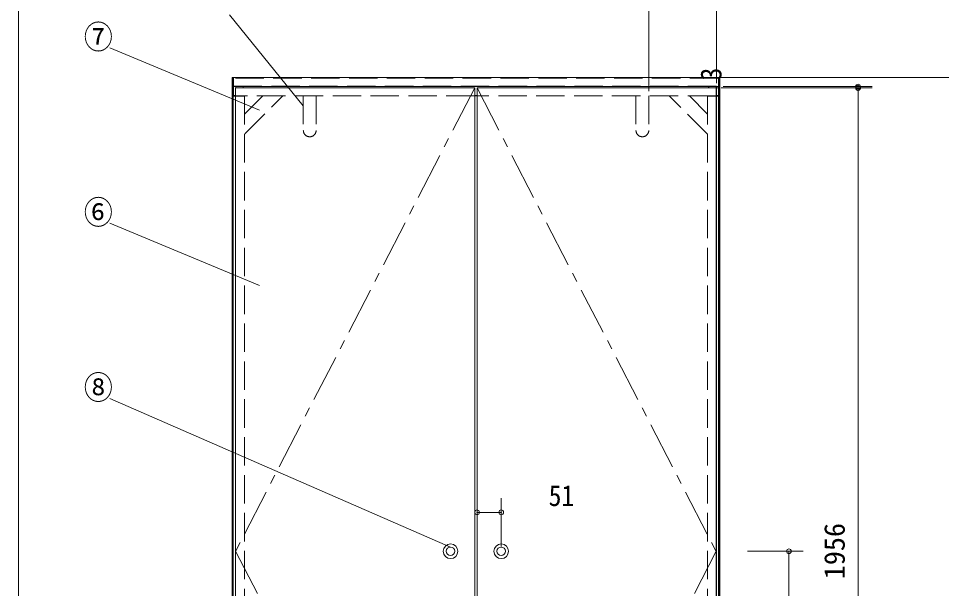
# Model space of a CAD drawing. Units: millimetres at full size, sheet at 1:20. Extents: x -4072 to 3728, y -3418 to 2032.
# Drawn here: x -4072 to -2122, y -428 to 775 of the extents above; entities that cross this region are included whole.
import ezdxf
from ezdxf.enums import TextEntityAlignment as Align

# ---------------------------------------------------------------- set-up
doc = ezdxf.new("R2010")
doc.units = ezdxf.units.MM
doc.header["$LTSCALE"] = 20
doc.header["$PDMODE"] = 32
doc.header["$PDSIZE"] = 10
doc.linetypes.add('CHAIN1', pattern=[8, 5, -1, 1, -1])
doc.linetypes.add('DASHED3', pattern=[4, 3, -1])
for name, color, linetype, lineweight in [('0-0', 7, 'Continuous', 9), ('0-1', 7, 'Continuous', 9), ('0-2', 6, 'Continuous', 9), ('0-5', 7, 'Continuous', 9), ('0-7', 134, 'DASHED3', 9), ('0-A', 7, 'Continuous', 9), ('0-C', 7, 'Continuous', 9), ('0-D', 7, 'Continuous', 9), ('0-E', 4, 'CHAIN1', 9), ('0-F', 7, 'Continuous', 9)]:
    doc.layers.add(name, color=color, linetype=linetype, lineweight=lineweight)
doc.styles.add('ＭＳ ゴシック', font='')
doc.styles.get('ＭＳ ゴシック').set_extended_font_data('MS Gothic')

msp = doc.modelspace()

# ---------------------------------------------------------------- linework, layer by layer
at = {"layer": '0-0'}
for p in [(-2298.56, 631.22), (-2298.56, 628.22), (-3103.41, -267.61), (-3052.41, -267.61), (-2444.54, -349.78)]:
    msp.add_point(p, dxfattribs=at)
at = {"layer": '0-1', "color": 5}
msp.add_lwpolyline([(3727.63, 2031.52), (3727.63, -3418.34), (-4072.17, -3418.34), (-4072.17, 2031.52)], close=True, dxfattribs=at)
at = {"layer": '0-1', "color": 2, "linetype": 'CHAIN1'}
for points in [[(-3108.41, 628.22), (-3613.41, -349.78), (-3108.41, -1327.78)], [(-3103.41, 628.22), (-2598.41, -349.78), (-3103.41, -1327.78)]]:
    msp.add_lwpolyline(points, dxfattribs=at)
at = {"layer": '0-2'}
for p, q in [((-2740.71, 621.72), (-2740.71, 852.27)), ((-2597.71, 638.22), (-2597.71, 852.27)), ((-3470.41, 590.85), (-3626.59, 782.65)), ((-3562.95, 581.52), (-3879.13, 712.79)), ((-2587.71, 628.22), (-2268.56, 628.22)), ((-2587.71, 628.22), (-2268.56, 628.22)), ((-2583.21, 631.22), (-2268.56, 631.22)), ((-3562.95, 211.3), (-3879.13, 342.57)), ((-3159.41, -340.85), (-3879.13, -27.22)), ((-3103.41, -330.77), (-3103.41, -237.61)), ((-3052.41, -339.78), (-3052.41, -237.61)), ((-3103.41, -267.61), (-3052.41, -267.61)), ((-2532.41, -349.78), (-2414.54, -349.78)), ((-2444.54, -1327.78), (-2444.54, -349.78))]:
    msp.add_line(p, q, dxfattribs=at)
at = {"layer": '0-7', "color": 5}
for p, q in [((-3619.42, 650.22), (-3619.42, -1349.78)), ((-2593.91, 649.22), (-3617.91, 649.22)), ((-2593.21, 649.22), (-2590.91, 649.22)), ((-2591.7, 650.22), (-2591.7, -1349.78)), ((-3617.91, 632.22), (-2593.91, 632.22)), ((-2590.91, 632.22), (-2593.21, 632.22)), ((-3617.91, 611.72), (-3618.41, 611.72)), ((-3617.91, 612.72), (-3613.41, 612.72)), ((-3108.41, 611.72), (-3613.41, 611.72)), ((-3556.13, 611.72), (-3594.71, 573.14)), ((-3594.21, 531.22), (-3514.21, 611.22)), ((-3470.41, 611.72), (-3470.41, 538.72)), ((-3443.41, 611.72), (-3443.41, 538.72)), ((-3108.41, 612.72), (-3103.41, 612.72)), ((-2598.41, 611.72), (-3103.41, 611.72)), ((-2767.71, 611.72), (-2767.71, 538.72)), ((-2740.71, 611.72), (-2740.71, 538.72)), ((-2616.41, 530.72), (-2697.41, 611.72)), ((-2654.98, 611.72), (-2616.41, 573.14)), ((-2616.41, 611.02), (-2616.41, -1310.58)), ((-2597.71, 611.02), (-2616.41, 611.02)), ((-2593.21, 612.72), (-2597.71, 612.72)), ((-2597.71, 611.72), (-2593.41, 611.72))]:
    msp.add_line(p, q, dxfattribs=at)
msp.add_lwpolyline([(-3613.41, 611.02), (-3594.71, 611.02), (-3594.71, -1310.58)], dxfattribs=at)
for centre in [(-3456.91, 538.72), (-2754.21, 538.72)]:
    msp.add_arc(centre, 13.5, 180, 0, dxfattribs=at)
at = {"layer": '0-A'}
for p, q in [((-3108.41, -1327.78), (-3108.41, 628.22)), ((-3103.41, 628.22), (-2598.41, 628.22)), ((-3103.41, -1327.78), (-3103.41, 628.22)), ((-2598.41, 628.22), (-2598.41, -1327.78)), ((-2597.71, 628.22), (-2597.71, -1327.78)), ((-2593.41, 628.22), (-2597.71, 628.22)), ((-2593.41, -1327.78), (-2593.41, 628.22))]:
    msp.add_line(p, q, dxfattribs=at)
msp.add_lwpolyline([(-3108.41, 628.22), (-3613.41, 628.22), (-3613.41, -1327.78)], dxfattribs=at)
for centre, radius, start, end in [((-3159.41, -349.78), 15.5, 90, 270), ((-3159.41, -349.78), 8.93, 90, 270), ((-3159.41, -349.78), 15.5, 270, 90), ((-3159.41, -349.78), 8.93, 270, 90), ((-3052.41, -349.78), 15.5, 90, 270), ((-3052.41, -349.78), 8.93, 90, 270), ((-3052.41, -349.78), 15.5, 270, 90), ((-3052.41, -349.78), 8.93, 270, 90)]:
    msp.add_arc(centre, radius, start, end, dxfattribs=at)
at = {"layer": '0-C', "color": 2}
for p, q in [((-3620.72, -1369.78), (-3620.72, 650.72)), ((-3620.72, 650.72), (-2590.4, 650.72)), ((-2590.4, -1369.78), (-2590.4, 650.72))]:
    msp.add_line(p, q, dxfattribs=at)
at = {"layer": '0-D', "color": 4}
for p, q in [((-3613.31, 628.72), (-3612.81, 628.22)), ((-3612.81, 631.22), (-3605.31, 631.22)), ((-3605.31, 628.22), (-3612.81, 628.22)), ((-3605.31, 631.22), (-3597.81, 631.22)), ((-3597.81, 628.22), (-3605.31, 628.22)), ((-3597.31, 630.72), (-3597.81, 631.22)), ((-3597.81, 628.22), (-3597.31, 628.72)), ((-3597.31, 628.72), (-3597.31, 630.72)), ((-2614.51, 630.72), (-2614.01, 631.22)), ((-2614.51, 628.72), (-2614.51, 630.72)), ((-2614.01, 628.22), (-2614.51, 628.72)), ((-2606.51, 631.22), (-2614.01, 631.22)), ((-2614.01, 628.22), (-2606.51, 628.22)), ((-2613.31, 628.22), (-2613.81, 628.72)), ((-2605.81, 631.22), (-2613.31, 631.22)), ((-2613.31, 628.22), (-2605.81, 628.22)), ((-2599.01, 631.22), (-2606.51, 631.22)), ((-2606.51, 628.22), (-2599.01, 628.22)), ((-2598.31, 631.22), (-2605.81, 631.22)), ((-2605.81, 628.22), (-2598.31, 628.22)), ((-2598.51, 628.72), (-2599.01, 628.22)), ((-2598.31, 631.22), (-2597.81, 630.72)), ((-2597.81, 628.72), (-2598.31, 628.22)), ((-2597.81, 630.72), (-2597.81, 628.72))]:
    msp.add_line(p, q, dxfattribs=at)
for points in [[(-3612.81, 631.22), (-3613.31, 630.72), (-3613.31, 628.72)], [(-2613.81, 628.72), (-2613.81, 630.72), (-2613.31, 631.22)], [(-2599.01, 631.22), (-2598.51, 630.72), (-2598.51, 628.72)]]:
    msp.add_lwpolyline(points, dxfattribs=at)
at = {"layer": '0-E', "color": 5, "linetype": 'Continuous'}
msp.add_line((-1313.02, 650.22), (-2590.7, 650.22), dxfattribs=at)
at = {"layer": '0-E', "color": 7, "linetype": 'Continuous'}
for q in [(-2583.21, 628.22), (-2298.56, -1327.78)]:
    msp.add_line((-2298.56, 628.22), q, dxfattribs=at)
at = {"layer": '0-E', "color": 7}
msp.add_point((-2298.56, 628.22), dxfattribs=at)
at = {"layer": '0-F'}
for p, q in [((-3620.42, -1349.78), (-3620.42, 650.22)), ((-3620.42, 650.22), (-3619.42, 650.22)), ((-3619.41, 650.22), (-3619.42, 650.22)), ((-3619.41, 650.22), (-3618.41, 650.22)), ((-3617.91, 650.22), (-2593.91, 650.22)), ((-3617.91, 649.22), (-3617.91, 650.22)), ((-3617.91, 649.22), (-3617.91, 632.22)), ((-2593.91, 650.22), (-2593.91, 649.22)), ((-2593.41, 650.22), (-2592.41, 650.22)), ((-2593.21, 650.22), (-2593.21, 649.22)), ((-2590.91, 650.22), (-2593.21, 650.22)), ((-2593.21, 649.22), (-2593.21, 632.22)), ((-2592.41, 650.22), (-2591.41, 650.22)), ((-2591.71, 650.22), (-2591.7, 650.22)), ((-2590.7, 650.22), (-2591.7, 650.22)), ((-2590.91, 649.22), (-2590.91, 650.22)), ((-2590.7, -1349.78), (-2590.7, 650.22)), ((-3617.91, 612.72), (-3617.91, 631.22)), ((-2593.91, 632.22), (-2593.91, 631.22)), ((-2593.21, 612.72), (-2593.21, 631.22)), ((-2590.91, 631.22), (-2590.91, 632.22)), ((-3618.41, 612.72), (-3617.91, 612.72)), ((-3618.41, 611.72), (-3613.41, 611.72)), ((-3618.41, 611.02), (-3613.41, 611.02)), ((-3617.91, 611.72), (-3617.91, 612.72)), ((-3103.41, 611.72), (-3108.41, 611.72)), ((-2597.71, 611.02), (-2592.71, 611.02)), ((-2592.71, 612.72), (-2593.21, 612.72)), ((-2592.71, 611.72), (-2593.21, 611.72))]:
    msp.add_line(p, q, dxfattribs=at)
for points in [[(-3618.41, 650.22), (-3618.41, -1349.78), (-3619.41, -1349.78)], [(-2591.71, 650.22), (-2592.71, 650.22), (-2592.71, -1349.78)], [(-2593.91, 631.22), (-3617.91, 631.22), (-3617.91, 632.22)], [(-2593.21, 632.22), (-2593.21, 631.22), (-2590.91, 631.22)], [(-2593.21, 612.72), (-2593.21, 611.72), (-2597.71, 611.72)]]:
    msp.add_lwpolyline(points, dxfattribs=at)

# ---------------------------------------------------------------- texts
at = {"layer": '0-2', "color": 7, "style": 'ＭＳ ゴシック', "width": 0.9}
msp.add_text('3', height=44.21, rotation=90, dxfattribs=at).set_placement((-2573.88, 644.07), align=Align.BOTTOM_LEFT)
msp.add_text('51', height=44.21, dxfattribs=at).set_placement((-2952.17, -267.61), align=Align.BOTTOM_LEFT)
at = {"layer": '0-5', "style": 'ＭＳ ゴシック', "width": 0.9}
for s, p in [('⑦', (-3934.17, 696.04)), ('⑥', (-3934.17, 325.82)), ('⑧', (-3934.17, -43.96))]:
    msp.add_text(s, height=50.04, dxfattribs=at).set_placement(p, align=Align.BOTTOM_LEFT)
at = {"layer": '0-E', "color": 7, "style": 'ＭＳ ゴシック'}
msp.add_text('1956', height=43.62, rotation=90, dxfattribs=at).set_placement((-2313.56, -408.83), align=Align.BOTTOM_LEFT)

doc.saveas('drawing.dxf')
